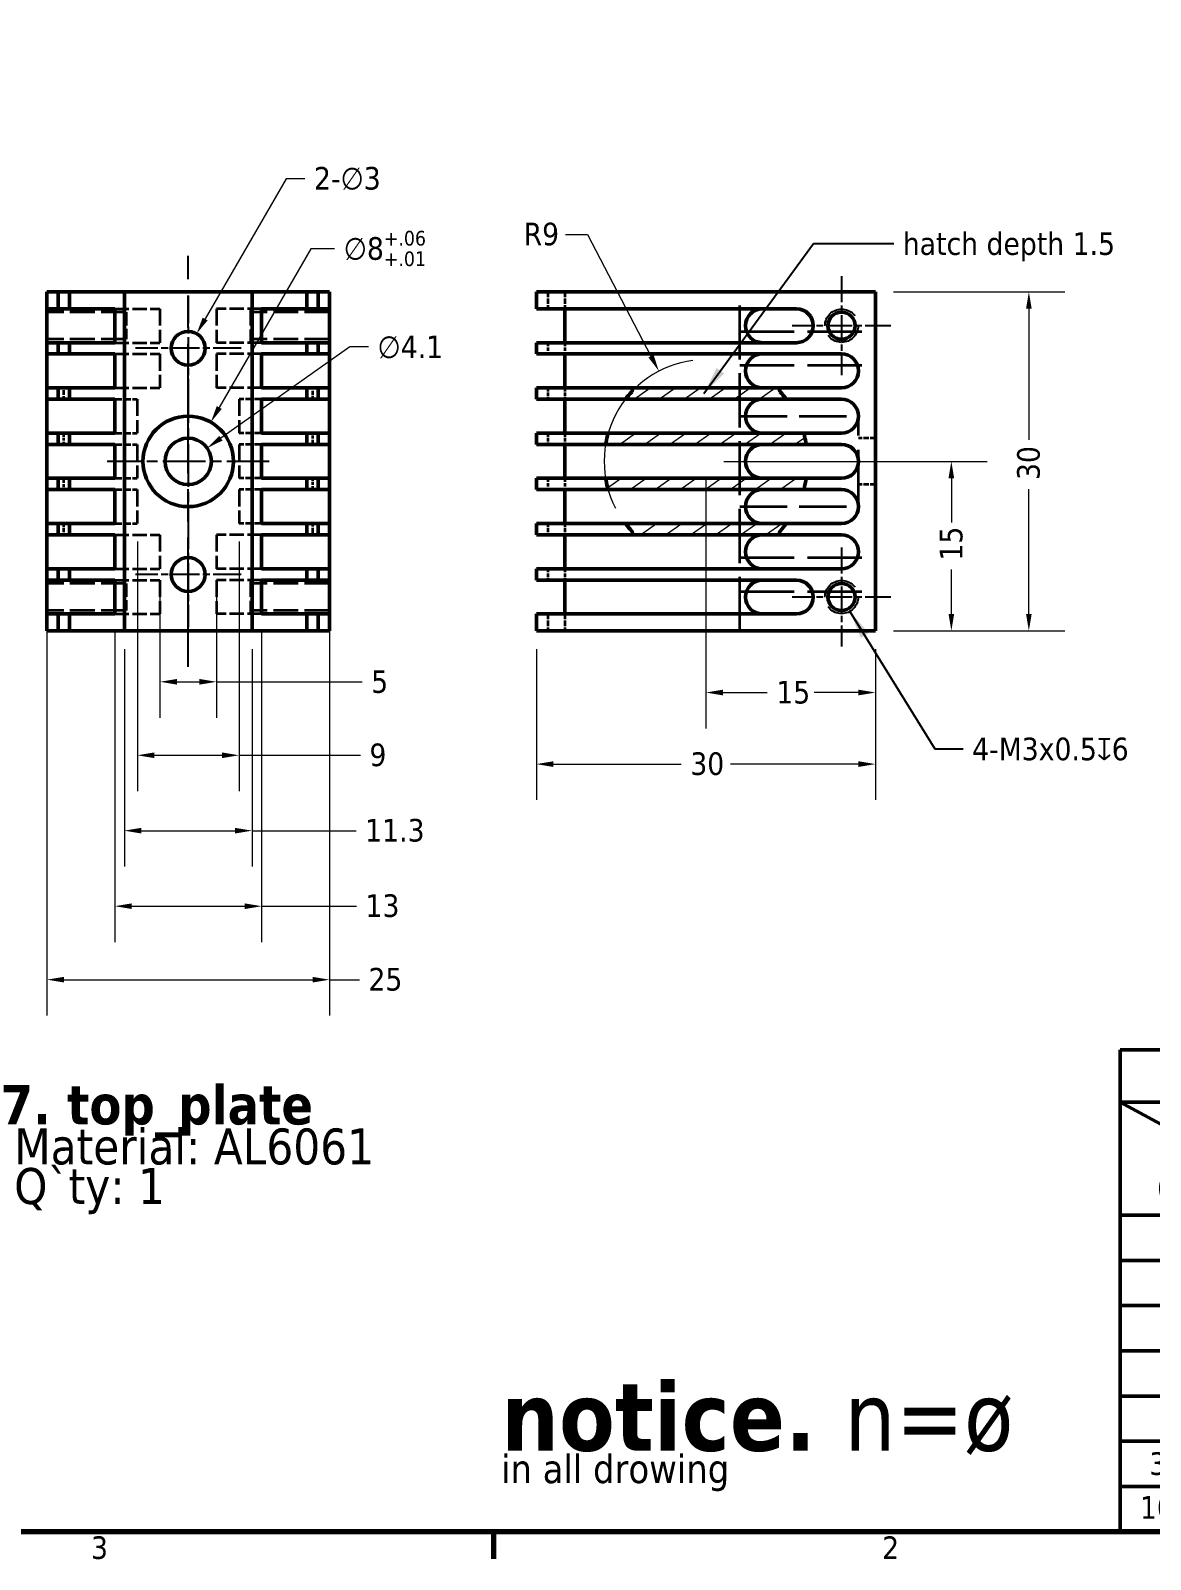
# Model space of a CAD drawing. Header units: millimetres. Extents: x 0 to 420, y 0 to 297.
# Drawn here: x 239 to 338.1, y 7.6 to 142.8 of the extents above; entities that cross this region are included whole.
import ezdxf
from ezdxf.enums import TextEntityAlignment as Align

# ---------------------------------------------------------------- set-up
doc = ezdxf.new("R2010")
doc.units = ezdxf.units.MM
doc.linetypes.add('CHAIN', pattern=[0.7087, 0.4724, -0.0591, 0.1181, -0.0591])
doc.linetypes.add('DASHED', pattern=[0.2067, 0.1654, -0.0413])
for name, color, linetype, lineweight in [('Border (ANSI)', 7, 'Continuous', 70), ('Center Mark (ANSI)', 7, 'Continuous', 25), ('Centerline (ANSI)', 7, 'Continuous', 25), ('Dimension (ANSI)', 7, 'Continuous', 25), ('Hatch (ANSI)', 7, 'Continuous', 18), ('Hidden (ANSI)', 7, 'DASHED', 35), ('Hidden Narrow (ANSI)', 7, 'DASHED', 25), ('Symbol (ANSI)', 7, 'Continuous', 25), ('Title (ANSI)', 7, 'Continuous', 50), ('Visible (ANSI)', 7, 'Continuous', 50)]:
    doc.layers.add(name, color=color, linetype=linetype, lineweight=lineweight)
doc.styles.add('Note Text (ANSI)', font='tahoma.ttf')
doc.dimstyles.new('Default - mm (ANSI)', dxfattribs={"dimtxt": 2, "dimasz": 1.5, "dimexe": 3.175, "dimexo": 1.6002, "dimgap": 0.8, "dimtad": 0, "dimtoh": 1, "dimrnd": 1e-08, "dimzin": 12, "dimdsep": 46, "dimtxsty": 'Note Text (ANSI)', "dimcen": 0.09, "dimdle": 10, "dimclrd": 256, "dimclre": 256, "dimclrt": 256, "dimadec": 1, "dimazin": 3, "dimtfac": 0.65, "dimtofl": 0, "dimtmove": 0, "dimatfit": 3, "dimfxl": 1, "dimtolj": 1, "dimtzin": 4, "dimlwd": 15, "dimlwe": 15, "dimarcsym": 0})
doc.dimstyles.new('Default - mm (ANSI)$7', dxfattribs={"dimtxt": 2, "dimasz": 2.5, "dimexe": 3.175, "dimexo": 1.6002, "dimgap": 0.8, "dimtad": 0, "dimtoh": 1, "dimrnd": 1e-08, "dimzin": 12, "dimdsep": 46, "dimtxsty": 'Note Text (ANSI)', "dimcen": 0.09, "dimdle": 10, "dimclrd": 256, "dimclre": 256, "dimclrt": 256, "dimadec": 1, "dimazin": 3, "dimtfac": 0.65, "dimtofl": 0, "dimtmove": 0, "dimatfit": 3, "dimfxl": 1, "dimtolj": 1, "dimtzin": 4, "dimlwd": -1, "dimlwe": 15, "dimarcsym": 0})
pattern_1 = [(35, (0, 0), (-0.728442, 1.040323), [])]

# ---------------------------------------------------------------- blocks, each defined once
blk = doc.blocks.new('Borders Default Border')
at = {"layer": 'Border (ANSI)'}
blk.add_line((280, 10), (280, 7.6), dxfattribs=at)
at = {"layer": 'Border (ANSI)', "flags": 128}
blk.add_lwpolyline([(10, 10), (10, 287), (410, 287), (410, 10), (10, 10)], dxfattribs=at)
at = {"layer": 'Border (ANSI)', "char_height": 2, "attachment_point": 7, "style": 'Note Text (ANSI)'}
for s, insert in [('3', (244.38, 7.56)), ('2', (314.39, 7.6))]:
    blk.add_mtext(s, dxfattribs=dict(at, insert=insert))
blk = doc.blocks.new('Title Blocks ANSI - Large')
at = {"layer": 'Title (ANSI)'}
for p, q in [((213.43, -53.73), (168.43, -53.73)), ((168.43, -53.73), (168.43, -121.73)), ((213.43, -121.73), (213.43, -53.73)), ((168.43, -60.73), (213.43, -60.73)), ((188.43, -60.73), (188.43, -121.73)), ((168.43, -65.73), (213.43, -65.73)), ((168.43, -70.73), (213.43, -70.73)), ((168.43, -75.73), (213.43, -75.73)), ((138.87, -79.09), (138.87, -121.73)), ((166.93, -79.09), (138.87, -79.09)), ((138.87, -79.09), (166.93, -79.09)), ((166.93, -83.74), (166.93, -79.09)), ((168.43, -80.73), (213.43, -80.73)), ((138.87, -83.74), (166.93, -83.74)), ((138.87, -83.74), (157.45, -93.73)), ((157.45, -83.74), (157.45, -121.73)), ((166.93, -83.74), (166.93, -121.73)), ((168.43, -85.73), (213.43, -85.73)), ((168.43, -90.73), (213.43, -90.73)), ((196.31, -92.79), (196.31, -100.79)), ((138.87, -93.73), (166.93, -93.73)), ((208.89, -93.78), (201.74, -94.91)), ((208.89, -93.78), (208.89, -99.84)), ((201.74, -94.91), (201.74, -98.69)), ((190.81, -96.83), (210.84, -96.83)), ((138.87, -97.73), (166.93, -97.73)), ((208.89, -99.84), (201.74, -98.69)), ((138.87, -101.73), (166.93, -101.73)), ((168.43, -101.73), (213.43, -101.73)), ((138.87, -105.73), (166.93, -105.73)), ((168.43, -106.73), (213.43, -106.73)), ((138.87, -109.73), (166.93, -109.73)), ((168.43, -111.73), (213.43, -111.73)), ((138.87, -113.73), (166.93, -113.73)), ((168.43, -116.73), (213.43, -116.73)), ((138.87, -117.73), (166.93, -117.73)), ((138.87, -121.73), (166.93, -121.73)), ((168.43, -121.73), (166.93, -121.73)), ((168.43, -121.73), (213.43, -121.73))]:
    blk.add_line(p, q, dxfattribs=at)
blk.add_circle((196.31, -96.83), 3.03, dxfattribs=at)
at = {"layer": 'Title (ANSI)', "style": 'Note Text (ANSI)'}
for s, p in [('2016.10.11', (194.49, -74.77)), ('mm', (198.14, -84.68)), ('1set', (197.55, -89.75)), ('lee junyoung', (192.6, -105.79))]:
    blk.add_text(s, height=2, dxfattribs=at).set_placement(p, align=Align.BOTTOM_LEFT)
for s, p in [('Drawn', (173.35, -102.51)), ('Checked', (172.12, -107.66))]:
    blk.add_text(s, height=2, dxfattribs=at).set_placement(p, align=Align.TOP_LEFT)
at = {"layer": 'Title (ANSI)', "attachment_point": 1, "style": 'Note Text (ANSI)'}
for s, insert, char_height in [('\\fTahoma|b0|i0;\\H3.1750;Ateam ventures', (176.15, -55.3), 3.175), ('head assy', (193.08, -61.92), 2), ('\\fTahoma|b0|i0;Scale', (174.48, -66.9), 2), ('\\fTahoma|b0|i0;N/S', (198.11, -67.18), 2), ('\\fTahoma|b0|i0;date', (174.86, -71.84), 2), ('\\fTahoma|b0|i0;Material', (172.26, -76.9), 2), ('\\fTahoma|b0|i0;General tolerance', (143, -80.22), 2), ('\\fTahoma|b0|i0;Unit', (175.21, -82.1), 2), ('\\fTahoma|b0|i0;Grade', (148.9, -85.57), 2), ("\\fTahoma|b0|i0;Q'TY", (174.53, -87.09), 2), ('\\fTahoma|b0|i0;0.5 ~ 3', (143.83, -94.72), 2), ('\\fTahoma|b0|i0;0.02', (159.13, -94.9), 2), ('\\fTahoma|b0|i0;Projection', (171.17, -94.84), 2), ('\\fTahoma|b0|i0;0.05', (159.09, -102.81), 2), ('\\fTahoma|b0|i0;30 ~ 100', (143.37, -106.76), 2), ('\\fTahoma|b0|i0;0.07', (159.07, -106.88), 2), ('\\fTahoma|b0|i0;100 ~ 300', (142.29, -110.8), 2), ('\\fTahoma|b0|i0;0.1', (159.82, -110.8), 2), ('\\fTahoma|b0|i0;Size', (175.4, -112.74), 2), ('A3', (198.91, -113.51), 2), ('\\fTahoma|b0|i0;300 ~ 1000', (141.46, -114.7), 2), ('\\fTahoma|b0|i0;1000 ~ 2000', (140.63, -118.58), 2), ('\\fTahoma|b0|i0;Tel.', (176.18, -117.79), 2), ('\\fTahoma|b0|i0;82-2-742-6321', (191.7, -118.62), 2)]:
    blk.add_mtext(s, dxfattribs=dict(at, insert=insert, char_height=char_height))
at = {"layer": 'Title (ANSI)', "char_height": 2, "attachment_point": 1, "style": 'Note Text (ANSI)'}
for s, insert, width in [('\\fTahoma|b0|i0;Title', (174.89, -61.97), 7.6254), ('\\fTahoma|b0|i0;(mm)', (142.11, -90.22), 7.6672), ('\\fTahoma|b0|i0;3  ~ 10', (144.45, -98.74), 9.081), ('\\fTahoma|b0|i0;0.03', (159.09, -98.9), 5.5653), ('\\fTahoma|b0|i0;10 ~ 30', (144.13, -102.72), 10.501), ('\\fTahoma|b0|i0;0.2', (159.82, -114.81), 5.4674), ('\\fTahoma|b0|i0;0.3', (159.94, -118.47), 5.7083)]:
    blk.add_mtext(s, dxfattribs=dict(at, insert=insert, width=width))
at = {"layer": 'Title (ANSI)', "insert": (162.16, -85.52), "char_height": 2.54, "attachment_point": 2, "line_spacing_factor": 0.987884, "style": 'Note Text (ANSI)'}
blk.add_mtext('\\fTahoma|b0|i0;\\H2.5400;IT10\\P+/-', dxfattribs=at)
blk = doc.blocks.new('*D70')
at = {"layer": 'Defpoints', "color": 0, "transparency": 16777216}
for p in [(247.33, 89.69), (258.63, 89.69), (258.63, 72.02)]:
    blk.add_point(p, dxfattribs=at)
at = {"layer": 'Dimension (ANSI)', "lineweight": 15, "transparency": 16777216}
for p, q in [((247.33, 88.09), (247.33, 68.85)), ((258.63, 88.09), (258.63, 68.85)), ((248.83, 72.02), (257.13, 72.02)), ((258.63, 72.02), (267.84, 72.02))]:
    blk.add_line(p, q, dxfattribs=at)
at = {"layer": 'Dimension (ANSI)', "transparency": 16777216}
for points in [[(248.83, 72.27), (248.83, 71.77), (247.33, 72.02)], [(257.13, 72.27), (257.13, 71.77), (258.63, 72.02)]]:
    blk.add_solid(points, dxfattribs=at)
at = {"layer": 'Dimension (ANSI)', "lineweight": 18, "transparency": 16777216, "insert": (268.64, 73.06), "char_height": 2, "attachment_point": 1, "style": 'Note Text (ANSI)'}
blk.add_mtext('\\A1;11.3', dxfattribs=at)
blk = doc.blocks.new('*D71')
at = {"layer": 'Defpoints', "color": 0, "transparency": 16777216}
for p in [(246.48, 91.19), (259.48, 91.19), (246.48, 65.34)]:
    blk.add_point(p, dxfattribs=at)
at = {"layer": 'Dimension (ANSI)', "lineweight": 15, "transparency": 16777216}
for p, q in [((246.48, 89.59), (246.48, 62.17)), ((259.48, 89.59), (259.48, 62.17)), ((247.98, 65.34), (257.98, 65.34)), ((259.48, 65.34), (267.87, 65.34))]:
    blk.add_line(p, q, dxfattribs=at)
at = {"layer": 'Dimension (ANSI)', "transparency": 16777216}
for points in [[(247.98, 65.59), (247.98, 65.09), (246.48, 65.34)], [(257.98, 65.59), (257.98, 65.09), (259.48, 65.34)]]:
    blk.add_solid(points, dxfattribs=at)
at = {"layer": 'Dimension (ANSI)', "lineweight": 18, "transparency": 16777216, "insert": (268.67, 66.39), "char_height": 2, "attachment_point": 1, "style": 'Note Text (ANSI)'}
blk.add_mtext('\\A1;13', dxfattribs=at)
blk = doc.blocks.new('*D72')
at = {"layer": 'Defpoints', "color": 0, "transparency": 16777216}
for p in [(240.48, 95.19), (265.48, 95.19), (265.48, 58.84)]:
    blk.add_point(p, dxfattribs=at)
at = {"layer": 'Dimension (ANSI)', "lineweight": 15, "transparency": 16777216}
for p, q in [((240.48, 93.59), (240.48, 55.67)), ((265.48, 93.59), (265.48, 55.67)), ((241.98, 58.84), (263.98, 58.84)), ((265.48, 58.84), (268.13, 58.84))]:
    blk.add_line(p, q, dxfattribs=at)
at = {"layer": 'Dimension (ANSI)', "transparency": 16777216}
for points in [[(241.98, 59.09), (241.98, 58.59), (240.48, 58.84)], [(263.98, 59.09), (263.98, 58.59), (265.48, 58.84)]]:
    blk.add_solid(points, dxfattribs=at)
at = {"layer": 'Dimension (ANSI)', "lineweight": 18, "transparency": 16777216, "insert": (268.93, 59.88), "char_height": 2, "attachment_point": 1, "style": 'Note Text (ANSI)'}
blk.add_mtext('\\A1;25', dxfattribs=at)
blk = doc.blocks.new('*D73')
at = {"layer": 'Defpoints', "color": 0, "transparency": 16777216}
for p in [(248.48, 99.19), (257.48, 99.19), (248.48, 78.69)]:
    blk.add_point(p, dxfattribs=at)
at = {"layer": 'Dimension (ANSI)', "lineweight": 15, "transparency": 16777216}
for p, q in [((248.48, 97.59), (248.48, 75.51)), ((257.48, 97.59), (257.48, 75.51)), ((249.98, 78.69), (255.98, 78.69)), ((257.48, 78.69), (268.22, 78.69))]:
    blk.add_line(p, q, dxfattribs=at)
at = {"layer": 'Dimension (ANSI)', "transparency": 16777216}
for points in [[(249.98, 78.94), (249.98, 78.44), (248.48, 78.69)], [(255.98, 78.94), (255.98, 78.44), (257.48, 78.69)]]:
    blk.add_solid(points, dxfattribs=at)
at = {"layer": 'Dimension (ANSI)', "lineweight": 18, "transparency": 16777216, "insert": (269.02, 79.73), "char_height": 2, "attachment_point": 1, "style": 'Note Text (ANSI)'}
blk.add_mtext('\\A1;9', dxfattribs=at)
blk = doc.blocks.new('*D74')
at = {"layer": 'Defpoints', "color": 0, "transparency": 16777216}
for p in [(250.48, 95.19), (255.48, 95.19), (250.48, 85.19)]:
    blk.add_point(p, dxfattribs=at)
at = {"layer": 'Dimension (ANSI)', "lineweight": 15, "transparency": 16777216}
for p, q in [((250.48, 93.59), (250.48, 82.01)), ((255.48, 93.59), (255.48, 82.01)), ((251.98, 85.19), (253.98, 85.19)), ((255.48, 85.19), (268.37, 85.19))]:
    blk.add_line(p, q, dxfattribs=at)
at = {"layer": 'Dimension (ANSI)', "transparency": 16777216}
for points in [[(251.98, 85.44), (251.98, 84.94), (250.48, 85.19)], [(253.98, 85.44), (253.98, 84.94), (255.48, 85.19)]]:
    blk.add_solid(points, dxfattribs=at)
at = {"layer": 'Dimension (ANSI)', "lineweight": 18, "transparency": 16777216, "insert": (269.17, 86.21), "char_height": 2, "attachment_point": 1, "style": 'Note Text (ANSI)'}
blk.add_mtext('\\A1;5', dxfattribs=at)
blk = doc.blocks.new('*D75')
at = {"layer": 'Defpoints', "color": 0, "transparency": 16777216}
for p in [(253.73, 115.99), (252.23, 113.39)]:
    blk.add_point(p, dxfattribs=at)
at = {"layer": 'Dimension (ANSI)', "lineweight": 15, "transparency": 16777216}
for p, q in [((261.64, 129.69), (254.48, 117.29)), ((263.31, 129.69), (261.64, 129.69)), ((252.89, 114.69), (253.07, 114.69)), ((252.98, 114.6), (252.98, 114.78))]:
    blk.add_line(p, q, dxfattribs=at)
at = {"layer": 'Dimension (ANSI)', "transparency": 16777216}
blk.add_solid([(254.26, 117.41), (254.7, 117.16), (253.73, 115.99)], dxfattribs=at)
at = {"layer": 'Dimension (ANSI)', "lineweight": 18, "transparency": 16777216, "insert": (264.11, 130.73), "char_height": 2, "attachment_point": 1, "style": 'Note Text (ANSI)'}
blk.add_mtext('\\A1;2-∅3', dxfattribs=at)
blk = doc.blocks.new('*D76')
at = {"layer": 'Defpoints', "color": 0, "transparency": 16777216}
for p in [(254.98, 108.15), (250.98, 101.22)]:
    blk.add_point(p, dxfattribs=at)
at = {"layer": 'Dimension (ANSI)', "lineweight": 15, "transparency": 16777216}
for p, q in [((263.84, 123.49), (255.73, 109.45)), ((265.94, 123.49), (263.84, 123.49)), ((252.89, 104.69), (253.07, 104.69)), ((252.98, 104.6), (252.98, 104.78))]:
    blk.add_line(p, q, dxfattribs=at)
at = {"layer": 'Dimension (ANSI)', "transparency": 16777216}
blk.add_solid([(255.51, 109.58), (255.95, 109.33), (254.98, 108.15)], dxfattribs=at)
at = {"layer": 'Dimension (ANSI)', "lineweight": 18, "transparency": 16777216, "insert": (266.74, 125.08), "char_height": 2, "attachment_point": 1, "style": 'Note Text (ANSI)'}
blk.add_mtext('\\A1;∅8{\\H1.300000;\\S+.06^ +.01;}', dxfattribs=at)
blk = doc.blocks.new('*D77')
at = {"layer": 'Defpoints', "color": 0, "transparency": 16777216}
for p in [(254.65, 105.87), (251.31, 103.5)]:
    blk.add_point(p, dxfattribs=at)
at = {"layer": 'Dimension (ANSI)', "lineweight": 15, "transparency": 16777216}
for p, q in [((267.29, 114.82), (255.88, 106.74)), ((268.93, 114.82), (267.29, 114.82)), ((252.89, 104.69), (253.07, 104.69)), ((252.98, 104.6), (252.98, 104.78))]:
    blk.add_line(p, q, dxfattribs=at)
at = {"layer": 'Dimension (ANSI)', "transparency": 16777216}
blk.add_solid([(255.73, 106.94), (256.02, 106.53), (254.65, 105.87)], dxfattribs=at)
at = {"layer": 'Dimension (ANSI)', "lineweight": 18, "transparency": 16777216, "insert": (269.73, 115.82), "char_height": 2, "attachment_point": 1, "style": 'Note Text (ANSI)'}
blk.add_mtext('\\A1;∅4.1', dxfattribs=at)
blk = doc.blocks.new('*D78')
at = {"layer": 'Defpoints', "color": 0, "transparency": 16777216}
for p in [(283.79, 89.69), (313.79, 89.69), (313.79, 77.91)]:
    blk.add_point(p, dxfattribs=at)
at = {"layer": 'Dimension (ANSI)', "lineweight": 15, "transparency": 16777216}
for p, q in [((283.79, 88.09), (283.79, 74.74)), ((313.79, 88.09), (313.79, 74.74)), ((285.29, 77.91), (296.61, 77.91)), ((312.29, 77.91), (300.97, 77.91))]:
    blk.add_line(p, q, dxfattribs=at)
at = {"layer": 'Dimension (ANSI)', "transparency": 16777216}
for points in [[(285.29, 78.16), (285.29, 77.66), (283.79, 77.91)], [(312.29, 78.16), (312.29, 77.66), (313.79, 77.91)]]:
    blk.add_solid(points, dxfattribs=at)
at = {"layer": 'Dimension (ANSI)', "lineweight": 18, "transparency": 16777216, "insert": (297.41, 78.95), "char_height": 2, "attachment_point": 1, "style": 'Note Text (ANSI)'}
blk.add_mtext('\\A1;30', dxfattribs=at)
blk = doc.blocks.new('*D79')
at = {"layer": 'Defpoints', "color": 0, "transparency": 16777216}
for p in [(313.79, 119.69), (327.37, 119.69), (313.79, 89.69)]:
    blk.add_point(p, dxfattribs=at)
at = {"layer": 'Dimension (ANSI)', "lineweight": 15, "transparency": 16777216}
for p, q in [((315.39, 119.69), (330.55, 119.69)), ((327.37, 118.19), (327.37, 106.6)), ((327.37, 91.19), (327.37, 102.24)), ((315.39, 89.69), (330.55, 89.69))]:
    blk.add_line(p, q, dxfattribs=at)
at = {"layer": 'Dimension (ANSI)', "transparency": 16777216}
for points in [[(327.12, 118.19), (327.62, 118.19), (327.37, 119.69)], [(327.12, 91.19), (327.62, 91.19), (327.37, 89.69)]]:
    blk.add_solid(points, dxfattribs=at)
at = {"layer": 'Dimension (ANSI)', "lineweight": 18, "transparency": 16777216, "insert": (326.33, 103.04), "char_height": 2, "attachment_point": 1, "rotation": 90, "style": 'Note Text (ANSI)'}
blk.add_mtext('\\A1;30', dxfattribs=at)
blk = doc.blocks.new('*D93')
at = {"layer": 'Defpoints', "color": 0, "transparency": 16777216}
for p in [(294.63, 112.67), (298.79, 104.69)]:
    blk.add_point(p, dxfattribs=at)
at = {"layer": 'Dimension (ANSI)', "lineweight": 15, "transparency": 16777216}
for p, q in [((286.36, 124.76), (288.31, 124.76)), ((288.31, 124.76), (293.93, 114))]:
    blk.add_line(p, q, dxfattribs=at)
blk.add_arc((298.79, 104.69), 9, 97.3536, 207.4827, dxfattribs=at)
at = {"layer": 'Dimension (ANSI)', "transparency": 16777216}
blk.add_solid([(294.16, 114.11), (293.71, 113.88), (294.63, 112.67)], dxfattribs=at)
at = {"layer": 'Dimension (ANSI)', "lineweight": 18, "transparency": 16777216, "insert": (282.66, 125.8), "char_height": 2, "attachment_point": 1, "style": 'Note Text (ANSI)'}
blk.add_mtext('\\A1;R9', dxfattribs=at)
blk = doc.blocks.new('*D94')
at = {"layer": 'Defpoints', "color": 0, "transparency": 16777216}
for p in [(298.79, 104.69), (313.79, 89.69), (313.79, 84.24)]:
    blk.add_point(p, dxfattribs=at)
at = {"layer": 'Dimension (ANSI)', "lineweight": 15, "transparency": 16777216}
for p, q in [((298.79, 103.09), (298.79, 81.07)), ((313.79, 88.09), (313.79, 81.07)), ((300.29, 84.24), (304.22, 84.24)), ((312.29, 84.24), (308.37, 84.24))]:
    blk.add_line(p, q, dxfattribs=at)
at = {"layer": 'Dimension (ANSI)', "transparency": 16777216}
for points in [[(300.29, 84.49), (300.29, 83.99), (298.79, 84.24)], [(312.29, 84.49), (312.29, 83.99), (313.79, 84.24)]]:
    blk.add_solid(points, dxfattribs=at)
at = {"layer": 'Dimension (ANSI)', "lineweight": 18, "transparency": 16777216, "insert": (305.02, 85.27), "char_height": 2, "attachment_point": 1, "style": 'Note Text (ANSI)'}
blk.add_mtext('\\A1;15', dxfattribs=at)
blk = doc.blocks.new('*D95')
at = {"layer": 'Defpoints', "color": 0, "transparency": 16777216}
for p in [(298.79, 104.69), (313.79, 89.69), (320.51, 89.69)]:
    blk.add_point(p, dxfattribs=at)
at = {"layer": 'Dimension (ANSI)', "lineweight": 15, "transparency": 16777216}
for p, q in [((300.39, 104.69), (323.69, 104.69)), ((320.51, 103.19), (320.51, 99.27)), ((320.51, 91.19), (320.51, 95.11)), ((315.39, 89.69), (323.69, 89.69))]:
    blk.add_line(p, q, dxfattribs=at)
at = {"layer": 'Dimension (ANSI)', "transparency": 16777216}
for points in [[(320.26, 103.19), (320.76, 103.19), (320.51, 104.69)], [(320.26, 91.19), (320.76, 91.19), (320.51, 89.69)]]:
    blk.add_solid(points, dxfattribs=at)
at = {"layer": 'Dimension (ANSI)', "lineweight": 18, "transparency": 16777216, "insert": (319.49, 95.91), "char_height": 2, "attachment_point": 1, "rotation": 90, "style": 'Note Text (ANSI)'}
blk.add_mtext('\\A1;15', dxfattribs=at)

msp = doc.modelspace()

# ---------------------------------------------------------------- hatches: boundary and pattern name
at = {"layer": 'Hatch (ANSI)'}
h = msp.add_hatch(dxfattribs=at)
h.set_pattern_fill('ANSI31', color=256, scale=10.16, angle=-10, style=0)
h.set_pattern_definition(pattern_1)
edge = h.paths.add_edge_path()
edge.add_line((305.4978, 111.188), (292.0889, 111.188))
edge.add_arc((292.0889, 110.988), 0.2, -43.218513, 90, ccw=False)
edge.add_arc((298.7933, 104.688), 9, 136.781487, 142.330113)
edge.add_line((291.6694, 110.188), (305.9173, 110.188))
edge.add_arc((298.7933, 104.688), 9, 37.669887, 43.218513)
edge.add_arc((305.4978, 110.988), 0.2, 90, 223.218513, ccw=False)
h = msp.add_hatch(dxfattribs=at)
h.set_pattern_fill('ANSI31', color=256, scale=10.16, angle=-10, style=0)
h.set_pattern_definition(pattern_1)
edge = h.paths.add_edge_path()
edge.add_arc((289.8855, 106.988), 0.2, 345.522488, 450)
edge.add_line((289.8855, 107.188), (307.7012, 107.188))
edge.add_arc((307.7012, 106.988), 0.2, 90, 194.477512)
edge.add_arc((298.7933, 104.688), 9, 9.594068, 14.477512, ccw=False)
edge.add_line((307.6675, 106.188), (289.9192, 106.188))
edge.add_arc((298.7933, 104.688), 9, 165.522488, 170.405932, ccw=False)
h = msp.add_hatch(dxfattribs=at)
h.set_pattern_fill('ANSI31', color=256, scale=10.16, angle=-10, style=0)
h.set_pattern_definition(pattern_1)
edge = h.paths.add_edge_path()
edge.add_arc((307.7012, 102.388), 0.2, 165.522488, 270)
edge.add_line((307.7012, 102.188), (289.8855, 102.188))
edge.add_arc((289.8855, 102.388), 0.2, 270, 374.477512)
edge.add_arc((298.7933, 104.688), 9, 189.594068, 194.477512, ccw=False)
edge.add_line((289.9192, 103.188), (307.6675, 103.188))
edge.add_arc((298.7933, 104.688), 9, 345.522488, 350.405932, ccw=False)
h = msp.add_hatch(dxfattribs=at)
h.set_pattern_fill('ANSI31', color=256, scale=10.16, angle=-10, style=0)
h.set_pattern_definition(pattern_1)
edge = h.paths.add_edge_path()
edge.add_line((291.6694, 99.188), (305.9173, 99.188))
edge.add_arc((298.7933, 104.688), 9, 316.781487, 322.330113, ccw=False)
edge.add_arc((305.4978, 98.388), 0.2, 136.781487, 270)
edge.add_line((305.4978, 98.188), (292.0889, 98.188))
edge.add_arc((292.0889, 98.388), 0.2, 270, 403.218513)
edge.add_arc((298.7933, 104.688), 9, 217.669887, 223.218513, ccw=False)

# ---------------------------------------------------------------- linework, layer by layer
at = {"layer": 'Center Mark (ANSI)', "linetype": 'CHAIN', "ltscale": 4.860746}
for p, q in [((310.7933, 121.063), (310.7933, 112.313)), ((315.1683, 116.688), (306.4183, 116.688)), ((310.7933, 97.063), (310.7933, 88.313)), ((315.1683, 92.688), (306.4183, 92.688))]:
    msp.add_line(p, q, dxfattribs=at)
at = {"layer": 'Center Mark (ANSI)', "linetype": 'CHAIN', "ltscale": 5.194062}
for p, q in [((252.9793, 119.363), (252.9793, 110.013)), ((257.6543, 114.688), (248.3043, 114.688)), ((252.9793, 99.363), (252.9793, 90.013)), ((257.6543, 94.688), (248.3043, 94.688))]:
    msp.add_line(p, q, dxfattribs=at)
at = {"layer": 'Center Mark (ANSI)', "linetype": 'CHAIN', "ltscale": 7.971688}
for p, q in [((252.9793, 111.863), (252.9793, 97.513)), ((260.1543, 104.688), (245.8043, 104.688))]:
    msp.add_line(p, q, dxfattribs=at)
at = {"layer": 'Centerline (ANSI)', "linetype": 'CHAIN', "ltscale": 24.192183}
msp.add_line((252.9793, 86.513), (252.9793, 122.863), dxfattribs=at)
at = {"layer": 'Hidden (ANSI)', "ltscale": 2.856945}
for p, q in [((284.7933, 119.688), (284.7933, 118.188)), ((286.2933, 119.688), (286.2933, 118.188)), ((313.7933, 106.738), (312.2933, 106.738)), ((313.7933, 102.638), (312.2933, 102.638)), ((284.7933, 91.188), (284.7933, 89.688)), ((286.2933, 91.188), (286.2933, 89.688))]:
    msp.add_line(p, q, dxfattribs=at)
at = {"layer": 'Hidden (ANSI)', "ltscale": 29.027576}
for p, q in [((301.7933, 89.688), (301.7933, 119.688)), ((301.7933, 116.188), (313.7933, 116.188)), ((301.7933, 113.188), (313.7933, 113.188)), ((301.7933, 96.188), (313.7933, 96.188)), ((301.7933, 93.188), (313.7933, 93.188))]:
    msp.add_line(p, q, dxfattribs=at)
at = {"layer": 'Hidden (ANSI)', "ltscale": 13.332776}
for p, q in [((247.4793, 117.888), (240.4793, 117.888)), ((265.4793, 117.888), (258.4793, 117.888)), ((247.4793, 115.488), (240.4793, 115.488)), ((265.4793, 115.488), (258.4793, 115.488)), ((247.4793, 93.888), (240.4793, 93.888)), ((265.4793, 93.888), (258.4793, 93.888)), ((247.4793, 91.488), (240.4793, 91.488)), ((265.4793, 91.488), (258.4793, 91.488))]:
    msp.add_line(p, q, dxfattribs=at)
at = {"layer": 'Hidden (ANSI)', "ltscale": 7.618686}
for p, q in [((246.4793, 118.188), (250.4793, 118.188)), ((259.4793, 118.188), (255.4793, 118.188)), ((246.4793, 115.188), (250.4793, 115.188)), ((259.4793, 115.188), (255.4793, 115.188)), ((246.4793, 114.188), (250.4793, 114.188)), ((259.4793, 114.188), (255.4793, 114.188)), ((246.4793, 111.188), (250.4793, 111.188)), ((259.4793, 111.188), (255.4793, 111.188)), ((246.4793, 98.188), (250.4793, 98.188)), ((259.4793, 98.188), (255.4793, 98.188)), ((246.4793, 95.188), (250.4793, 95.188)), ((259.4793, 95.188), (255.4793, 95.188)), ((246.4793, 94.188), (250.4793, 94.188)), ((259.4793, 94.188), (255.4793, 94.188)), ((246.4793, 91.188), (250.4793, 91.188)), ((259.4793, 91.188), (255.4793, 91.188))]:
    msp.add_line(p, q, dxfattribs=at)
at = {"layer": 'Hidden (ANSI)', "ltscale": 7.180437}
for p, q in [((247.4793, 117.888), (247.4793, 115.488)), ((247.4793, 93.888), (247.4793, 91.488))]:
    msp.add_line(p, q, dxfattribs=at)
at = {"layer": 'Hidden (ANSI)', "ltscale": 8.975572}
for p, q in [((250.4793, 118.188), (250.4793, 115.188)), ((255.4793, 118.188), (255.4793, 115.188)), ((250.4793, 114.188), (250.4793, 111.188)), ((255.4793, 114.188), (255.4793, 111.188)), ((248.4793, 110.188), (248.4793, 107.188)), ((257.4793, 110.188), (257.4793, 107.188)), ((248.4793, 106.188), (248.4793, 103.188)), ((257.4793, 106.188), (257.4793, 103.188)), ((248.4793, 102.188), (248.4793, 99.188)), ((257.4793, 102.188), (257.4793, 99.188)), ((250.4793, 98.188), (250.4793, 95.188)), ((255.4793, 98.188), (255.4793, 95.188)), ((250.4793, 94.188), (250.4793, 91.188)), ((255.4793, 94.188), (255.4793, 91.188))]:
    msp.add_line(p, q, dxfattribs=at)
at = {"layer": 'Hidden (ANSI)', "ltscale": 8.799049}
for p, q in [((258.4793, 118.1585), (258.4793, 115.2175)), ((258.4793, 94.1585), (258.4793, 91.2175))]:
    msp.add_line(p, q, dxfattribs=at)
at = {"layer": 'Hidden (ANSI)', "ltscale": 1.904597}
for p, q in [((284.7933, 115.188), (284.7933, 114.188)), ((286.2933, 115.188), (286.2933, 114.188)), ((284.7933, 111.188), (284.7933, 110.188)), ((286.2933, 111.188), (286.2933, 110.188)), ((284.7933, 107.188), (284.7933, 106.188)), ((286.2933, 107.188), (286.2933, 106.188)), ((284.7933, 103.188), (284.7933, 102.188)), ((286.2933, 103.188), (286.2933, 102.188)), ((284.7933, 99.188), (284.7933, 98.188)), ((286.2933, 99.188), (286.2933, 98.188)), ((284.7933, 95.188), (284.7933, 94.188)), ((286.2933, 95.188), (286.2933, 94.188))]:
    msp.add_line(p, q, dxfattribs=at)
at = {"layer": 'Hidden (ANSI)', "ltscale": 0.885623}
for p, q in [((241.9793, 110.851), (241.9793, 111.188)), ((263.9793, 111.188), (263.9793, 110.851)), ((241.9793, 98.188), (241.9793, 98.5249)), ((263.9793, 98.5249), (263.9793, 98.188))]:
    msp.add_line(p, q, dxfattribs=at)
at = {"layer": 'Hidden (ANSI)', "ltscale": 1.659988}
for p, q in [((241.9793, 110.188), (241.9793, 110.851)), ((263.9793, 110.851), (263.9793, 110.188)), ((241.9793, 98.5249), (241.9793, 99.188)), ((263.9793, 99.188), (263.9793, 98.5249))]:
    msp.add_line(p, q, dxfattribs=at)
at = {"layer": 'Hidden (ANSI)', "ltscale": 3.809293}
for p, q in [((246.4793, 110.188), (248.4793, 110.188)), ((259.4793, 110.188), (257.4793, 110.188)), ((246.4793, 107.188), (248.4793, 107.188)), ((259.4793, 107.188), (257.4793, 107.188)), ((246.4793, 106.188), (248.4793, 106.188)), ((259.4793, 106.188), (257.4793, 106.188)), ((246.4793, 103.188), (248.4793, 103.188)), ((259.4793, 103.188), (257.4793, 103.188)), ((246.4793, 102.188), (248.4793, 102.188)), ((259.4793, 102.188), (257.4793, 102.188)), ((246.4793, 99.188), (248.4793, 99.188)), ((259.4793, 99.188), (257.4793, 99.188))]:
    msp.add_line(p, q, dxfattribs=at)
at = {"layer": 'Hidden (ANSI)', "ltscale": 25.39913}
for p, q in [((301.7933, 108.688), (312.2933, 108.688)), ((301.7933, 100.688), (312.2933, 100.688))]:
    msp.add_line(p, q, dxfattribs=at)
at = {"layer": 'Hidden (ANSI)', "ltscale": 30.397606}
msp.add_line((312.2933, 100.688), (312.2933, 108.688), dxfattribs=at)
at = {"layer": 'Hidden (ANSI)', "ltscale": 0.694534}
for p, q in [((241.9793, 106.938), (241.9793, 107.188)), ((263.9793, 107.188), (263.9793, 106.938)), ((241.9793, 102.188), (241.9793, 102.438)), ((263.9793, 102.438), (263.9793, 102.188))]:
    msp.add_line(p, q, dxfattribs=at)
at = {"layer": 'Hidden (ANSI)', "ltscale": 1.460973}
for p, q in [((241.9793, 106.188), (241.9793, 106.938)), ((263.9793, 106.938), (263.9793, 106.188)), ((241.9793, 102.438), (241.9793, 103.188)), ((263.9793, 103.188), (263.9793, 102.438))]:
    msp.add_line(p, q, dxfattribs=at)
at = {"layer": 'Hidden Narrow (ANSI)', "ltscale": 13.332776}
for p, q in [((265.4793, 118.1585), (258.4793, 118.1585)), ((258.4793, 115.2175), (265.4793, 115.2175)), ((265.4793, 94.1585), (258.4793, 94.1585)), ((258.4793, 91.2175), (265.4793, 91.2175))]:
    msp.add_line(p, q, dxfattribs=at)
at = {"layer": 'Hidden Narrow (ANSI)', "ltscale": 22.34984}
for centre in [(310.7933, 116.688), (310.7933, 92.688)]:
    msp.add_circle(centre, 1.4705, dxfattribs=at)
at = {"layer": 'Visible (ANSI)'}
for p, q in [((240.4793, 119.688), (240.4793, 118.188)), ((241.4793, 119.688), (240.4793, 119.688)), ((242.4793, 119.688), (241.4793, 119.688)), ((241.4793, 119.688), (241.4793, 118.188)), ((242.4793, 118.188), (242.4793, 119.688)), ((242.4793, 119.688), (247.3293, 119.688)), ((247.3293, 89.688), (247.3293, 119.688)), ((247.3293, 119.688), (258.6293, 119.688)), ((258.6293, 119.688), (263.4793, 119.688)), ((258.6293, 119.688), (258.6293, 89.688)), ((264.4793, 119.688), (263.4793, 119.688)), ((263.4793, 119.688), (263.4793, 118.188)), ((264.4793, 118.188), (264.4793, 119.688)), ((265.4793, 119.688), (264.4793, 119.688)), ((265.4793, 118.188), (265.4793, 119.688)), ((313.7933, 119.688), (283.7933, 119.688)), ((283.7933, 118.188), (283.7933, 119.688)), ((313.7933, 119.688), (313.7933, 89.688)), ((240.4793, 115.188), (240.4793, 118.188)), ((240.4793, 118.188), (241.4793, 118.188)), ((241.4793, 118.188), (242.4793, 118.188)), ((246.4793, 118.188), (242.4793, 118.188)), ((246.4793, 115.188), (246.4793, 118.188)), ((259.4793, 118.188), (259.4793, 115.188)), ((263.4793, 118.188), (259.4793, 118.188)), ((263.4793, 118.188), (264.4793, 118.188)), ((264.4793, 118.188), (265.4793, 118.188)), ((265.4793, 118.188), (265.4793, 115.188)), ((283.7933, 118.188), (306.7933, 118.188)), ((286.2933, 118.188), (286.2933, 115.188)), ((240.4793, 115.188), (240.4793, 114.188)), ((241.4793, 115.188), (240.4793, 115.188)), ((242.4793, 115.188), (241.4793, 115.188)), ((241.4793, 115.188), (241.4793, 114.188)), ((242.4793, 114.188), (242.4793, 115.188)), ((242.4793, 115.188), (246.4793, 115.188)), ((259.4793, 115.188), (263.4793, 115.188)), ((264.4793, 115.188), (263.4793, 115.188)), ((263.4793, 115.188), (263.4793, 114.188)), ((265.4793, 115.188), (264.4793, 115.188)), ((264.4793, 114.188), (264.4793, 115.188)), ((265.4793, 114.188), (265.4793, 115.188)), ((306.7933, 115.188), (283.7933, 115.188)), ((283.7933, 114.188), (283.7933, 115.188)), ((240.4793, 111.188), (240.4793, 114.188)), ((240.4793, 114.188), (241.4793, 114.188)), ((241.4793, 114.188), (242.4793, 114.188)), ((246.4793, 114.188), (242.4793, 114.188)), ((246.4793, 111.188), (246.4793, 114.188)), ((259.4793, 114.188), (259.4793, 111.188)), ((263.4793, 114.188), (259.4793, 114.188)), ((263.4793, 114.188), (264.4793, 114.188)), ((264.4793, 114.188), (265.4793, 114.188)), ((265.4793, 114.188), (265.4793, 111.188)), ((283.7933, 114.188), (310.7933, 114.188)), ((286.2933, 114.188), (286.2933, 111.188)), ((240.4793, 111.188), (240.4793, 110.188)), ((241.4793, 111.188), (240.4793, 111.188)), ((242.4793, 111.188), (241.4793, 111.188)), ((241.4793, 111.188), (241.4793, 110.188)), ((242.4793, 110.188), (242.4793, 111.188)), ((242.4793, 111.188), (246.4793, 111.188)), ((259.4793, 111.188), (263.4793, 111.188)), ((264.4793, 111.188), (263.4793, 111.188)), ((263.4793, 111.188), (263.4793, 110.188)), ((265.4793, 111.188), (264.4793, 111.188)), ((264.4793, 110.188), (264.4793, 111.188)), ((265.4793, 110.188), (265.4793, 111.188)), ((292.0889, 111.188), (283.7933, 111.188)), ((283.7933, 110.188), (283.7933, 111.188)), ((305.4978, 111.188), (292.0889, 111.188)), ((310.7933, 111.188), (305.4978, 111.188)), ((240.4793, 107.188), (240.4793, 110.188)), ((240.4793, 110.188), (241.4793, 110.188)), ((241.4793, 110.188), (242.4793, 110.188)), ((246.4793, 110.188), (242.4793, 110.188)), ((246.4793, 107.188), (246.4793, 110.188)), ((263.4793, 110.188), (259.4793, 110.188)), ((259.4793, 110.188), (259.4793, 107.188)), ((263.4793, 110.188), (264.4793, 110.188)), ((264.4793, 110.188), (265.4793, 110.188)), ((265.4793, 110.188), (265.4793, 107.188)), ((283.7933, 110.188), (291.6694, 110.188)), ((286.2933, 110.188), (286.2933, 107.188)), ((305.9173, 110.188), (291.6694, 110.188)), ((305.9173, 110.188), (310.7933, 110.188)), ((240.4793, 107.188), (240.4793, 106.188)), ((241.4793, 107.188), (240.4793, 107.188)), ((242.4793, 107.188), (241.4793, 107.188)), ((241.4793, 107.188), (241.4793, 106.188)), ((242.4793, 106.188), (242.4793, 107.188)), ((242.4793, 107.188), (246.4793, 107.188)), ((259.4793, 107.188), (263.4793, 107.188)), ((264.4793, 107.188), (263.4793, 107.188)), ((263.4793, 107.188), (263.4793, 106.188)), ((265.4793, 107.188), (264.4793, 107.188)), ((264.4793, 106.188), (264.4793, 107.188)), ((265.4793, 106.188), (265.4793, 107.188)), ((289.8855, 107.188), (283.7933, 107.188)), ((283.7933, 106.188), (283.7933, 107.188)), ((307.7012, 107.188), (289.8855, 107.188)), ((310.7933, 107.188), (307.7012, 107.188)), ((240.4793, 103.188), (240.4793, 106.188)), ((240.4793, 106.188), (241.4793, 106.188)), ((241.4793, 106.188), (242.4793, 106.188)), ((246.4793, 106.188), (242.4793, 106.188)), ((246.4793, 103.188), (246.4793, 106.188)), ((263.4793, 106.188), (259.4793, 106.188)), ((259.4793, 106.188), (259.4793, 103.188)), ((263.4793, 106.188), (264.4793, 106.188)), ((264.4793, 106.188), (265.4793, 106.188)), ((265.4793, 106.188), (265.4793, 103.188)), ((283.7933, 106.188), (289.9192, 106.188)), ((286.2933, 106.188), (286.2933, 103.188)), ((307.6675, 106.188), (289.9192, 106.188)), ((307.6675, 106.188), (310.7933, 106.188)), ((240.4793, 103.188), (240.4793, 102.188)), ((241.4793, 103.188), (240.4793, 103.188)), ((242.4793, 103.188), (241.4793, 103.188)), ((241.4793, 103.188), (241.4793, 102.188)), ((242.4793, 102.188), (242.4793, 103.188)), ((242.4793, 103.188), (246.4793, 103.188)), ((259.4793, 103.188), (263.4793, 103.188)), ((264.4793, 103.188), (263.4793, 103.188)), ((263.4793, 103.188), (263.4793, 102.188)), ((265.4793, 103.188), (264.4793, 103.188)), ((264.4793, 102.188), (264.4793, 103.188)), ((265.4793, 102.188), (265.4793, 103.188)), ((289.9192, 103.188), (283.7933, 103.188)), ((283.7933, 102.188), (283.7933, 103.188)), ((289.9192, 103.188), (307.6675, 103.188)), ((310.7933, 103.188), (307.6675, 103.188)), ((240.4793, 102.188), (241.4793, 102.188)), ((240.4793, 99.188), (240.4793, 102.188)), ((241.4793, 102.188), (242.4793, 102.188)), ((246.4793, 102.188), (242.4793, 102.188)), ((246.4793, 99.188), (246.4793, 102.188)), ((263.4793, 102.188), (259.4793, 102.188)), ((259.4793, 102.188), (259.4793, 99.188)), ((263.4793, 102.188), (264.4793, 102.188)), ((264.4793, 102.188), (265.4793, 102.188)), ((265.4793, 102.188), (265.4793, 99.188)), ((283.7933, 102.188), (289.8855, 102.188)), ((286.2933, 102.188), (286.2933, 99.188)), ((289.8855, 102.188), (307.7012, 102.188)), ((307.7012, 102.188), (310.7933, 102.188)), ((240.4793, 99.188), (240.4793, 98.188)), ((241.4793, 99.188), (240.4793, 99.188)), ((242.4793, 99.188), (241.4793, 99.188)), ((241.4793, 99.188), (241.4793, 98.188)), ((242.4793, 98.188), (242.4793, 99.188)), ((242.4793, 99.188), (246.4793, 99.188)), ((259.4793, 99.188), (263.4793, 99.188)), ((264.4793, 99.188), (263.4793, 99.188)), ((263.4793, 99.188), (263.4793, 98.188)), ((265.4793, 99.188), (264.4793, 99.188)), ((264.4793, 98.188), (264.4793, 99.188)), ((265.4793, 98.188), (265.4793, 99.188)), ((291.6694, 99.188), (283.7933, 99.188)), ((283.7933, 98.188), (283.7933, 99.188)), ((291.6694, 99.188), (305.9173, 99.188)), ((310.7933, 99.188), (305.9173, 99.188)), ((240.4793, 95.188), (240.4793, 98.188)), ((240.4793, 98.188), (241.4793, 98.188)), ((241.4793, 98.188), (242.4793, 98.188)), ((246.4793, 98.188), (242.4793, 98.188)), ((246.4793, 95.188), (246.4793, 98.188)), ((263.4793, 98.188), (259.4793, 98.188)), ((259.4793, 98.188), (259.4793, 95.188)), ((263.4793, 98.188), (264.4793, 98.188)), ((264.4793, 98.188), (265.4793, 98.188)), ((265.4793, 98.188), (265.4793, 95.188)), ((283.7933, 98.188), (292.0889, 98.188)), ((286.2933, 98.188), (286.2933, 95.188)), ((292.0889, 98.188), (305.4978, 98.188)), ((305.4978, 98.188), (310.7933, 98.188)), ((240.4793, 95.188), (240.4793, 94.188)), ((241.4793, 95.188), (240.4793, 95.188)), ((242.4793, 95.188), (241.4793, 95.188)), ((241.4793, 95.188), (241.4793, 94.188)), ((242.4793, 94.188), (242.4793, 95.188)), ((242.4793, 95.188), (246.4793, 95.188)), ((259.4793, 95.188), (263.4793, 95.188)), ((264.4793, 95.188), (263.4793, 95.188)), ((263.4793, 95.188), (263.4793, 94.188)), ((265.4793, 95.188), (264.4793, 95.188)), ((264.4793, 94.188), (264.4793, 95.188)), ((265.4793, 94.188), (265.4793, 95.188)), ((310.7933, 95.188), (283.7933, 95.188)), ((283.7933, 94.188), (283.7933, 95.188)), ((240.4793, 91.188), (240.4793, 94.188)), ((240.4793, 94.188), (241.4793, 94.188)), ((241.4793, 94.188), (242.4793, 94.188)), ((246.4793, 94.188), (242.4793, 94.188)), ((246.4793, 91.188), (246.4793, 94.188)), ((259.4793, 94.188), (259.4793, 91.188)), ((263.4793, 94.188), (259.4793, 94.188)), ((263.4793, 94.188), (264.4793, 94.188)), ((264.4793, 94.188), (265.4793, 94.188)), ((265.4793, 94.188), (265.4793, 91.188)), ((283.7933, 94.188), (306.7933, 94.188)), ((286.2933, 94.188), (286.2933, 91.188)), ((240.4793, 91.188), (240.4793, 89.688)), ((241.4793, 91.188), (240.4793, 91.188)), ((242.4793, 91.188), (241.4793, 91.188)), ((241.4793, 91.188), (241.4793, 89.688)), ((242.4793, 89.688), (242.4793, 91.188)), ((242.4793, 91.188), (246.4793, 91.188)), ((259.4793, 91.188), (263.4793, 91.188)), ((264.4793, 91.188), (263.4793, 91.188)), ((263.4793, 91.188), (263.4793, 89.688)), ((265.4793, 91.188), (264.4793, 91.188)), ((264.4793, 89.688), (264.4793, 91.188)), ((265.4793, 89.688), (265.4793, 91.188)), ((306.7933, 91.188), (283.7933, 91.188)), ((283.7933, 89.688), (283.7933, 91.188)), ((240.4793, 89.688), (241.4793, 89.688)), ((241.4793, 89.688), (242.4793, 89.688)), ((247.3293, 89.688), (242.4793, 89.688)), ((258.6293, 89.688), (247.3293, 89.688)), ((263.4793, 89.688), (258.6293, 89.688)), ((263.4793, 89.688), (264.4793, 89.688)), ((264.4793, 89.688), (265.4793, 89.688)), ((313.7933, 89.688), (283.7933, 89.688))]:
    msp.add_line(p, q, dxfattribs=at)
for centre, radius in [((310.7933, 116.688), 1.2), ((252.9793, 114.688), 1.5), ((252.9793, 104.688), 4), ((252.9793, 104.688), 2.05), ((252.9793, 94.688), 1.5), ((310.7933, 92.688), 1.2)]:
    msp.add_circle(centre, radius, dxfattribs=at)
for centre, radius, start, end in [((303.7933, 116.688), 1.5, 90, 270), ((306.7933, 116.688), 1.5, 270, 90), ((303.7933, 112.688), 1.5, 90, 270), ((310.7933, 112.688), 1.5, 270, 90), ((292.0889, 110.988), 0.2, 316.781487, 90), ((305.4978, 110.988), 0.2, 90, 223.218513), ((298.7933, 104.688), 9, 136.781487, 142.330113), ((303.7933, 108.688), 1.5, 90, 270), ((298.7933, 104.688), 9, 37.669887, 43.218513), ((310.7933, 108.688), 1.5, 270, 90), ((289.8855, 106.988), 0.2, 345.522488, 90), ((298.7933, 104.688), 9, 165.522488, 170.405932), ((307.7012, 106.988), 0.2, 90, 194.477512), ((298.7933, 104.688), 9, 9.594068, 14.477512), ((303.7933, 104.688), 1.5, 90, 270), ((310.7933, 104.688), 1.5, 270, 90), ((298.7933, 104.688), 9, 189.594068, 194.477512), ((298.7933, 104.688), 9, 345.522488, 350.405932), ((289.8855, 102.388), 0.2, 270, 14.477512), ((303.7933, 100.688), 1.5, 90, 270), ((307.7012, 102.388), 0.2, 165.522488, 270), ((310.7933, 100.688), 1.5, 270, 90), ((298.7933, 104.688), 9, 217.669887, 223.218513), ((298.7933, 104.688), 9, 316.781487, 322.330113), ((292.0889, 98.388), 0.2, 270, 43.218513), ((303.7933, 96.688), 1.5, 90, 270), ((305.4978, 98.388), 0.2, 136.781487, 270), ((310.7933, 96.688), 1.5, 270, 90), ((303.7933, 92.688), 1.5, 90, 270), ((306.7933, 92.688), 1.5, 270, 90)]:
    msp.add_arc(centre, radius, start, end, dxfattribs=at)

# ---------------------------------------------------------------- block references
for name, p in [('Borders Default Border', (0, 0)), ('Title Blocks ANSI - Large', (196.5687, 131.7349))]:
    msp.add_blockref(name, p)

# ---------------------------------------------------------------- texts
at = {"layer": 'Symbol (ANSI)', "char_height": 2, "attachment_point": 1, "style": 'Note Text (ANSI)'}
for s, insert, width in [('{\\fTahoma|b0|i0;hatch depth 1.5}', (316.2146, 124.9518), 19.19449), ('{4-M3x0.5\\fAIGDT|b0|i0;\\H2.0000;x\\fTahoma|b0|i0;\\H2.0000;6}', (322.3512, 80.251), 14.286451)]:
    msp.add_mtext(s, dxfattribs=dict(at, insert=insert, width=width))
for s, insert, width, line_spacing_factor in [('{\\fTahoma|b1|i0|c129|p34;\\H1.75x;7. top_plate\\P\\fTahoma|b0|i0|c129|p34;\\H0.90714x; Material: AL6061\\H1.6867x; \\H0.59287x;\\P Q`ty: 1\\H1.656x; \\H0.60385x;\\P\\H1.6273x; }', (236.3894, 49.537), 95.823822, 0.661283), ('{\\fTahoma|b1|i0|c129|p34;\\H3.05x;notice. \\fTahoma|b0|i0|c129|p34;n=ø \\P\\H0.41639x;in all drowing\\H2.6789x; }', (280.669, 23.269), 52.568864, 0.631344)]:
    msp.add_mtext(s, dxfattribs=dict(at, insert=insert, width=width, line_spacing_factor=line_spacing_factor))

# ---------------------------------------------------------------- dimensions: what is measured, and where the dimension line sits
at = {"layer": 'Dimension (ANSI)', "lineweight": 18}
dim = msp.add_diameter_dim_2p(p1=(252.2293, 113.389), p2=(253.7293, 115.987), text='2-<>', dimstyle='Default - mm (ANSI)', override={"dimgap": 0.8, "dimtih": 1, "dimdec": 2, "dimlfac": 1, "dimtol": 0, "dimlim": 0, "dimtp": 0, "dimtm": 0, "dimtdec": 2}, dxfattribs=at)
dim.commit()
dim.dimension.update_dxf_attribs({"geometry": '*D75', "text_midpoint": (267.0096, 129.6874), "dimtype": 163})
dim = msp.add_radius_dim(center=(298.7933, 104.688), mpoint=(294.6284, 112.6663), dimstyle='Default - mm (ANSI)', override={"dimgap": 0.8, "dimtih": 1, "dimdec": 2, "dimcen": 0, "dimtol": 0, "dimlim": 0, "dimtp": 0, "dimtm": 0, "dimtdec": 2}, dxfattribs=at)
dim.commit()
dim.dimension.update_dxf_attribs({"geometry": '*D93', "text_midpoint": (284.1094, 124.7636), "dimtype": 164})
for p1, p2, override, picture, middle in [((250.9793, 101.2239), (254.9793, 108.1521), {"dimgap": 0.8, "dimtih": 1, "dimdec": 2, "dimlfac": 1, "dimtol": 1, "dimlim": 0, "dimtp": 0.06, "dimtm": -0.01, "dimtdec": 2}, '*D76', (270.3404, 123.4911)), ((251.306, 103.5037), (254.6526, 105.8723), {"dimgap": 0.8, "dimtih": 1, "dimdec": 2, "dimlfac": 1, "dimtol": 0, "dimlim": 0, "dimtp": 0, "dimtm": 0, "dimtdec": 2}, '*D77', (272.5801, 114.8181))]:
    dim = msp.add_diameter_dim_2p(p1=p1, p2=p2, dimstyle='Default - mm (ANSI)', override=override, dxfattribs=at)
    dim.commit()
    dim.dimension.update_dxf_attribs({"geometry": picture, "text_midpoint": middle, "dimtype": 163})
for base, p1, p2, angle, override, picture, middle in [((327.3726, 119.688), (313.7933, 89.688), (313.7933, 119.688), 90, {"dimgap": 0.8, "dimtoh": 0, "dimdec": 2, "dimtol": 0, "dimlim": 0, "dimtp": 0, "dimtm": 0, "dimtdec": 2, "dimatfit": 1}, '*D79', (327.3726, 104.4186)), ((313.7933, 84.2427), (298.7933, 104.688), (313.7933, 89.688), 180, {"dimgap": 0.8, "dimtoh": 0, "dimdec": 2, "dimtol": 0, "dimlim": 0, "dimtp": 0, "dimtm": 0, "dimtdec": 2, "dimatfit": 1}, '*D94', (306.2933, 84.2427)), ((320.5109, 89.688), (298.7933, 104.688), (313.7933, 89.688), 90, {"dimgap": 0.8, "dimtoh": 0, "dimdec": 2, "dimtol": 0, "dimlim": 0, "dimtp": 0, "dimtm": 0, "dimtdec": 2, "dimatfit": 1}, '*D95', (320.5109, 97.188)), ((265.4793, 58.8431), (240.4793, 95.188), (265.4793, 95.188), 180, {"dimgap": 0.8, "dimtoh": 0, "dimdec": 2, "dimtol": 0, "dimlim": 0, "dimtp": 0, "dimtm": 0, "dimtdec": 2, "dimatfit": 2}, '*D72', (270.2887, 58.8431)), ((313.7933, 77.9104), (283.7933, 89.688), (313.7933, 89.688), 180, {"dimgap": 0.8, "dimtoh": 0, "dimdec": 2, "dimtol": 0, "dimlim": 0, "dimtp": 0, "dimtm": 0, "dimtdec": 2, "dimatfit": 1}, '*D78', (298.7933, 77.9104))]:
    dim = msp.add_linear_dim(base=base, p1=p1, p2=p2, angle=angle, dimstyle='Default - mm (ANSI)', override=override, dxfattribs=at)
    dim.commit()
    dim.dimension.update_dxf_attribs({"geometry": picture, "text_midpoint": middle, "dimtype": 160})
for base, p1, p2, picture, middle in [((248.4793, 78.688), (257.4793, 99.188), (248.4793, 99.188), '*D73', (269.6737, 78.688)), ((250.4793, 85.188), (255.4793, 95.188), (250.4793, 95.188), '*D74', (269.7616, 85.188)), ((246.4793, 65.3444), (259.4793, 91.188), (246.4793, 91.188), '*D71', (269.9373, 65.3444)), ((258.6293, 72.0214), (247.3293, 89.688), (258.6293, 89.688), '*D70', (271.0794, 72.0214))]:
    dim = msp.add_linear_dim(base=base, p1=p1, p2=p2, dimstyle='Default - mm (ANSI)', override={"dimgap": 0.8, "dimtoh": 0, "dimdec": 2, "dimtol": 0, "dimlim": 0, "dimtp": 0, "dimtm": 0, "dimtdec": 2, "dimatfit": 2}, dxfattribs=at)
    dim.commit()
    dim.dimension.update_dxf_attribs({"geometry": picture, "text_midpoint": middle, "dimtype": 160})

# ---------------------------------------------------------------- leaders
at = {"layer": 'Symbol (ANSI)', "annotation_type": 0, "has_hookline": 1, "hookline_direction": 0}
for points, text_width in [([(298.5988, 110.6835), (308.3065, 123.9518), (315.4146, 123.9518)], 18.8731), ([(311.5286, 91.4145), (319.0512, 79.251), (321.5512, 79.251)], 14.0418)]:
    msp.add_leader(points, dimstyle='Default - mm (ANSI)$7', override={"dimtad": 0}, dxfattribs=dict(at, text_width=text_width))

doc.saveas('drawing.dxf')
